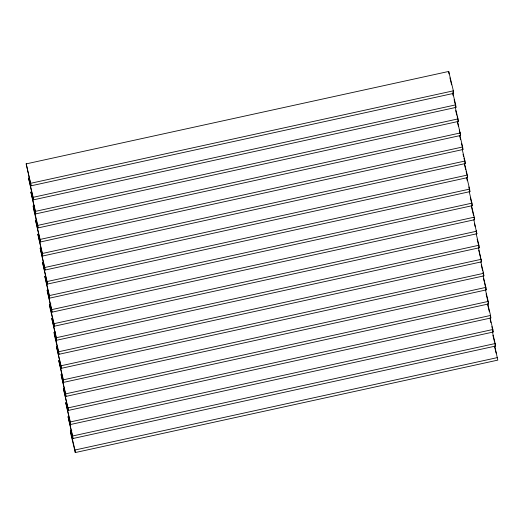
<?xml version="1.0" encoding="UTF-8"?>
<svg xmlns="http://www.w3.org/2000/svg" width="524" height="524" viewBox="0 0 524 524"><rect width="100%" height="100%" fill="white"/><g stroke="black" fill="none" stroke-linecap="round" stroke-linejoin="round"><path stroke-width="0.79" d="M26.2 163.881L448.727 71.441L453.358 90.822L453.64 93.364L31.113 185.804L26.2 163.881L31.113 185.804M30.831 183.262L453.358 90.822M455.684 104.865L455.965 107.4L33.431 199.847L33.15 197.306L455.684 104.865L452.906 93.233M457.55 121.313L460.609 135.48L38.082 227.92L33.457 208.545L33.176 206.004L34.643 205.683M458.009 118.902L458.29 121.444L35.756 213.884L35.475 211.342L458.009 118.902L455.232 107.276M38.082 227.92L37.8 225.386L460.327 132.939M462.653 146.982L462.934 149.523L40.407 241.964L40.125 239.422L462.653 146.982L459.876 135.356M464.978 161.019L465.26 163.56L42.732 256L42.451 253.465L464.978 161.019L462.201 149.392M467.303 175.062L467.585 177.603L45.057 270.043L44.776 267.502L467.303 175.062L464.526 163.436M469.628 189.099L469.91 191.64L47.383 284.08L47.095 281.545L469.628 189.099L466.851 177.472M471.954 203.142L472.235 205.677L49.701 298.123L49.42 295.582L471.954 203.142L469.176 191.509M473.82 219.589L476.879 233.756L54.352 326.203L49.728 306.822L49.439 304.28L50.907 303.959M474.272 217.178L474.561 219.72L52.027 312.16L51.745 309.618L474.272 217.178L471.502 205.552M54.352 326.203L54.07 323.662L476.598 231.222M478.471 247.669L481.53 261.836L59.002 354.283L54.372 334.901L54.09 332.36L55.557 332.039M478.923 245.258L479.205 247.8L56.677 340.24L56.395 337.698L478.923 245.258L476.146 233.632M59.002 354.283L58.721 351.742L481.248 259.301M483.573 273.338L483.855 275.879L61.328 368.32L61.046 365.778L483.573 273.338L480.796 261.712M485.899 287.381L486.18 289.916L63.646 382.356L63.365 379.821L485.899 287.381L483.121 275.748M488.224 301.418L488.506 303.959L65.972 396.399L65.69 393.858L488.224 301.418L485.447 289.792M490.543 315.455L490.824 317.996L68.297 410.436L68.015 407.901L490.543 315.455L487.765 303.828M492.868 329.498L493.149 332.039L70.622 424.479L70.34 421.938L492.868 329.498L490.091 317.872M494.741 345.945L497.8 360.119L75.273 452.559L70.642 433.178L70.36 430.636L71.827 430.315M495.193 343.534L495.475 346.076L72.947 438.516L72.666 435.981L495.193 343.534L492.416 331.908M75.273 452.559L74.991 450.018L497.518 357.578M449.939 77.86L451.603 84.836M453.083 91.038L453.64 93.364M452.448 92.676L453.188 95.774M454.111 99.652L455.965 107.4M455.697 110.59L456.81 115.241M457.177 116.793L458.29 121.444M457.282 121.529L458.389 126.179M459.319 130.057L460.609 135.48M459.79 136.345L460.531 139.443M461.454 143.321L462.934 149.523M463.039 154.259L463.596 156.584M463.963 158.137L465.26 163.56M464.441 164.425L465.731 169.848M466.105 171.4L466.845 174.499M467.212 176.051L467.585 177.603M466.576 177.688L467.316 180.787M468.797 186.989L469.91 191.64M470.382 197.928L472.235 205.677M471.41 206.541L473.631 215.842M474.004 217.394L474.561 219.72M474.475 223.683L475.216 226.781M476.139 230.658L476.879 233.756M477.168 239.272L479.205 247.8M478.753 250.21L480.416 257.186M480.79 258.738L481.53 261.836M481.261 265.026L482.558 270.45M482.931 272.002L483.855 275.879M483.403 278.29L484.143 281.388M484.51 282.94L486.18 289.916M486.095 293.879L487.765 300.855M488.132 302.407L488.506 303.959M487.497 304.044L489.344 311.793M490.274 315.671L490.824 317.996M490.189 319.633L490.929 322.732M491.853 326.609L493.149 332.039M492.881 335.222L494.551 342.198M494.918 343.751L495.475 346.076M494.466 346.161L496.136 353.137M33.15 197.306L28.525 177.924L33.431 199.847M35.475 211.342L30.851 191.961L35.756 213.884M33.176 206.004L37.8 225.386M40.125 239.422L35.494 220.041L40.407 241.964M42.451 253.465L37.82 234.084L42.732 256M44.776 267.502L40.145 248.121L45.057 270.043M47.095 281.545L42.47 262.164L47.383 284.08M49.42 295.582L44.795 276.2L49.701 298.123M51.745 309.618L47.121 290.244L52.027 312.16M49.439 304.28L54.07 323.662M56.395 337.698L51.765 318.323L56.677 340.24M54.09 332.36L58.721 351.742M61.046 365.778L56.415 346.397L61.328 368.32M63.365 379.821L58.74 360.44L63.646 382.356M65.69 393.858L61.066 374.477L65.972 396.399M68.015 407.901L63.391 388.52L68.297 410.436M70.34 421.938L65.71 402.556L70.622 424.479M72.666 435.981L68.035 416.6L72.947 438.516M70.36 430.636L74.991 450.018M448.727 71.441L449.009 73.982"/></g></svg>
